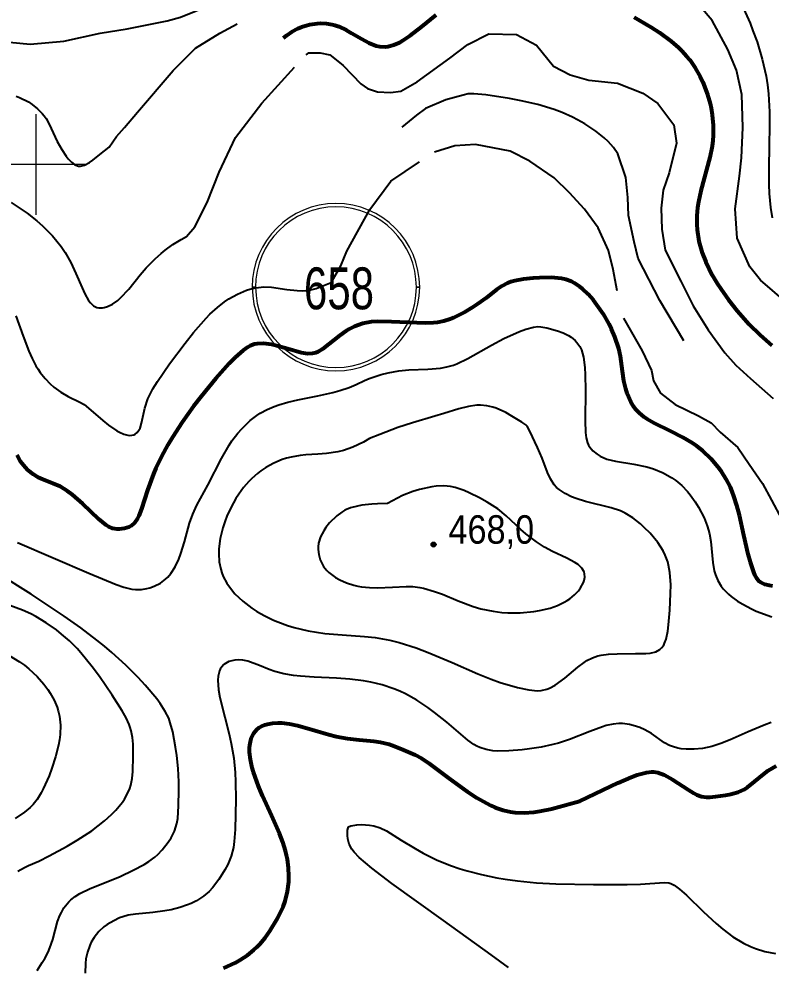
# Model space of a CAD drawing. Header units: metres. Extents: x 545098 to 555652, y 1854398 to 1862642.
# Drawn here: x 550990 to 551439, y 1857521 to 1858087 of the extents above; entities that cross this region are included whole.
import ezdxf
from ezdxf.enums import TextEntityAlignment as Align

# ---------------------------------------------------------------- set-up
doc = ezdxf.new("R2010")
doc.units = ezdxf.units.M
doc.header["$LTSCALE"] = 6.8
for name, color, linetype, lineweight in [('1', 7, 'Continuous', 25), ('2', 7, 'Continuous', 53), ('5', 7, 'Continuous', 13), ('52', 7, 'Continuous', 13), ('60', 7, 'Continuous', 13)]:
    doc.layers.add(name, color=color, linetype=linetype, lineweight=lineweight)

msp = doc.modelspace()

# ---------------------------------------------------------------- hatches: boundary and pattern name
at = {"layer": '5'}
msp.add_hatch(color=256, dxfattribs=at).paths.add_polyline_path([(551238.76, 1857772.96, 1), (551235.76, 1857772.96, 1)])

# ---------------------------------------------------------------- linework, layer by layer
at = {"layer": '1'}
for points in [[(550984.02, 1858073.09), (550996.36, 1858071.81), (551016.45, 1858073.65), (551038.28, 1858078.45), (551054.26, 1858081.11), (551078.21, 1858085.91), (551086.2, 1858088.04), (551104.97, 1858095.56)], [(551448.3, 1857917.28), (551432.6, 1857930.96), (551426.22, 1857938.77), (551418.68, 1857956.01), (551417.32, 1857973.52), (551420.02, 1857992.97), (551421.22, 1858003.95), (551422.02, 1858022.06), (551421.33, 1858041.89), (551418.12, 1858056.31), (551413.08, 1858068.75), (551403.62, 1858086.07), (551396.71, 1858094.3)], [(551422.38, 1858093.23), (551426.25, 1858084.41), (551428.03, 1858079.96), (551430.47, 1858073.23), (551433.56, 1858063.03), (551435.86, 1858052.71), (551436.68, 1858047.52), (551437.28, 1858042.2), (551437.86, 1858031.5), (551437.92, 1858024.32), (551437.64, 1858009.88), (551437.41, 1857998.98), (551437.51, 1857988.05), (551437.76, 1857982.58), (551438.51, 1857974.36), (551439.46, 1857968.14)], [(551007.8, 1858024.14), (551012.57, 1858013.75), (551015.26, 1858008.87), (551017.84, 1858005.07), (551019.13, 1858003.45), (551021.02, 1858001.46), (551022.8, 1858000.06), (551023.66, 1857999.58), (551025.35, 1857999.04), (551026.49, 1857998.99), (551028.85, 1857999.56), (551031.76, 1858001.17), (551033.8, 1858002.64), (551037.9, 1858005.97), (551043.55, 1858010.43), (551047.85, 1858016.7), (551052.7, 1858022.15), (551060.57, 1858031.25), (551081.77, 1858056.1), (551095.1, 1858069.44), (551109.64, 1858078.53), (551120.09, 1858084.09)], [(551161.12, 1858065.53), (551162.72, 1858066.75), (551169.58, 1858066.67), (551175.31, 1858065.43), (551179.13, 1858062.62), (551183.24, 1858059.24), (551193.85, 1858048.12), (551197.91, 1858045.45), (551203.89, 1858043.35), (551211.51, 1858043.03), (551217.65, 1858043.72), (551227.47, 1858049.4), (551247.07, 1858063.6), (551257.69, 1858071.76), (551270.3, 1858078.09), (551286.75, 1858077.73), (551298.7, 1858071.23), (551308.84, 1858058.78), (551318.89, 1858053.49), (551330.1, 1858050.41), (551347.07, 1858048.51), (551362.29, 1858042.58), (551371.17, 1858036.5), (551380.71, 1858023.66), (551382.38, 1858012.71), (551377.88, 1857994.95), (551374.37, 1857984.64), (551373.13, 1857973.98), (551373.56, 1857961.44), (551375.6, 1857948.79), (551385.04, 1857930.35), (551392.27, 1857915.63), (551401.2, 1857901.28), (551411.18, 1857887.53), (551417.84, 1857880.07), (551426.45, 1857872.21), (551440.04, 1857860.18)], [(551040.68, 1857914.53), (551042.54, 1857915.1), (551045.52, 1857916.58), (551048.66, 1857918.83), (551050.28, 1857920.26), (551055.23, 1857925.62), (551062.08, 1857934.03), (551065.61, 1857938.17), (551071.01, 1857943.69), (551074.61, 1857946.87), (551076.98, 1857948.79), (551081.62, 1857952.15), (551086.58, 1857955.23), (551089.76, 1857956.96), (551094.8, 1857962.73), (551102.07, 1857977.28), (551109.34, 1857995.47), (551119.03, 1858016.08), (551134.78, 1858036.7), (551154.16, 1858058.25)], [(550988.01, 1858040.79), (550990.12, 1858039.98), (550995.33, 1858037.39), (550997.68, 1858035.88), (551000.86, 1858033.36), (551003.62, 1858030.55), (551004.82, 1858029.04), (551005.91, 1858027.46), (551007.8, 1858024.14)], [(551386.68, 1857894.57), (551372.43, 1857918.74), (551359.56, 1857943.88), (551357.09, 1857953.78), (551353.79, 1857969.47), (551353.38, 1857980.2), (551352.14, 1857992.17), (551347.39, 1858006.35), (551344.75, 1858010.21), (551341.56, 1858013.75), (551339.2, 1858015.96), (551334.15, 1858019.99), (551327.69, 1858024.28), (551323.25, 1858026.78), (551320.24, 1858028.3), (551314.08, 1858031.02), (551309.35, 1858032.8), (551299.62, 1858035.78), (551289.54, 1858038.13), (551282.63, 1858039.43), (551268.41, 1858041.61), (551261.38, 1858042.32), (551258.03, 1858042.2), (551254.88, 1858041.52), (551244.68, 1858038.66), (551232.51, 1858033.45), (551227.03, 1858029.43), (551218.25, 1858022.21)], [(551346.99, 1857924.59), (551344.51, 1857937.31), (551341.69, 1857948.59), (551335.55, 1857962.18), (551327.49, 1857973.29), (551318.47, 1857983.17), (551309.25, 1857992.08), (551294.81, 1858001.93), (551283.07, 1858007.97), (551262.35, 1858011.95), (551250.03, 1858011.07), (551237.82, 1858007.37)], [(550987.89, 1857909.61), (550992.22, 1857897.54), (550995.58, 1857888.56), (550997.57, 1857884.04), (550999.84, 1857879.69), (551001.09, 1857877.64), (551002.43, 1857875.68), (551005.3, 1857872.08), (551008.37, 1857868.91), (551010.46, 1857867.05), (551014.62, 1857863.94), (551019.03, 1857861.39), (551026.12, 1857858.1), (551028.55, 1857856.63), (551033.93, 1857852.05), (551039.86, 1857846.97), (551043.24, 1857844.29), (551048.16, 1857840.88), (551049.64, 1857840.03), (551052.32, 1857838.81), (551054.63, 1857838.2), (551055.99, 1857838.08), (551058.29, 1857838.5), (551059.03, 1857838.86), (551060.32, 1857839.87), (551061.38, 1857841.3), (551061.98, 1857842.49), (551062.95, 1857845.4), (551064.92, 1857854.42), (551066.73, 1857859.92), (551069.7, 1857865.96), (551072.39, 1857870.42), (551079.55, 1857880.84), (551088.88, 1857893.34), (551093.94, 1857899.66), (551101.41, 1857908.17), (551103.77, 1857910.56), (551108.25, 1857914.66), (551112.44, 1857917.94), (551115.11, 1857919.74), (551120.19, 1857922.59), (551125.6, 1857924.87), (551129.05, 1857925.91), (551131.3, 1857926.39), (551135.67, 1857926.88), (551140.45, 1857926.75), (551149.74, 1857925.41), (551155.85, 1857924.66), (551158.83, 1857924.54), (551163.12, 1857924.86), (551167.2, 1857925.88), (551176.21, 1857929.47), (551181.85, 1857939.42), (551185.59, 1857948.15), (551199.3, 1857973.1), (551211.77, 1857989.95), (551228.94, 1858001.55)], [(550985.02, 1857977.26), (550994.53, 1857970.93), (551000.4, 1857966.4), (551003.78, 1857963.45), (551009.67, 1857957.45), (551014.89, 1857950.93), (551017.3, 1857947.35), (551020.64, 1857941.46), (551023.69, 1857934.95), (551027.36, 1857926.41), (551029.06, 1857922.71), (551031.27, 1857918.79), (551032.4, 1857917.28), (551034.2, 1857915.59), (551036.21, 1857914.59), (551037.32, 1857914.34), (551039.5, 1857914.33), (551040.68, 1857914.53)], [(551350.78, 1857908.28), (551361.83, 1857888.62), (551367.36, 1857876.95), (551368.58, 1857870.81), (551372.88, 1857863.44), (551381.47, 1857856.68), (551395.59, 1857849.92), (551402.96, 1857845.62), (551408.48, 1857840.09), (551418.92, 1857830.88), (551425.67, 1857821.05), (551433.65, 1857809.38), (551439.17, 1857799.55), (551445.31, 1857787.88), (551453.9, 1857780.51), (551464.34, 1857771.29), (551481.52, 1857762.08), (551502.39, 1857756.55), (551517.74, 1857755.32), (551536.15, 1857752.25), (551561.32, 1857752.25)], [(551233.88, 1857877.79), (551241.33, 1857878.35), (551245.17, 1857879.04), (551249.15, 1857880.15), (551251.2, 1857880.91), (551257.68, 1857884.01), (551271.81, 1857892.1), (551279.26, 1857896), (551288.51, 1857900.19), (551292.4, 1857901.66), (551297.02, 1857902.89), (551299.61, 1857903.14), (551301.29, 1857903.08), (551304.86, 1857902.5), (551311.35, 1857900.68), (551314.73, 1857899.36), (551317.92, 1857897.77), (551319.36, 1857896.87), (551321.85, 1857894.86), (551322.9, 1857893.74), (551324.65, 1857891.21), (551325.58, 1857889.29), (551326.9, 1857884.82), (551327.67, 1857878.75), (551327.88, 1857874.31), (551327.93, 1857865.19), (551327.81, 1857846.96), (551327.95, 1857839.91), (551328.36, 1857836.7), (551329.19, 1857833.76), (551329.79, 1857832.4), (551330.55, 1857831.13), (551332.49, 1857828.85), (551334.91, 1857826.9), (551336.74, 1857825.79), (551340.82, 1857824.03), (551345.87, 1857822.71), (551356.95, 1857820.93), (551364.72, 1857819.29), (551368.64, 1857818.12), (551374.45, 1857815.74), (551379.49, 1857812.87), (551381.93, 1857811.13), (551385.49, 1857808.14), (551388.89, 1857804.65), (551390.52, 1857802.71), (551393.6, 1857798.44), (551395.5, 1857795.38), (551398.79, 1857788.94), (551400.71, 1857784.05), (551401.46, 1857781.64), (551402.06, 1857779.27), (551402.9, 1857774.7), (551404.11, 1857762.23), (551404.92, 1857757.26), (551405.57, 1857754.89), (551406.96, 1857751.46), (551408.96, 1857748.13), (551410.23, 1857746.49), (551413.38, 1857743.28), (551415.03, 1857741.89), (551418.75, 1857739.18), (551421.9, 1857737.24), (551427.15, 1857734.49), (551429.99, 1857733.21), (551439.26, 1857729.74)], [(550988.89, 1857774.26), (551031.47, 1857755.91), (551047.82, 1857749.05), (551052.35, 1857747.45), (551057.17, 1857746.28), (551059.39, 1857746.05), (551062.8, 1857746.17), (551066.1, 1857746.73), (551067.82, 1857747.18), (551070.4, 1857748.08), (551074.13, 1857749.96), (551077.14, 1857752.19), (551078.52, 1857753.51), (551080.44, 1857755.74), (551082.98, 1857759.65), (551085.11, 1857764.21), (551086.35, 1857767.54), (551088.51, 1857774.64), (551091.57, 1857785.7), (551093.51, 1857791.11), (551096, 1857796.41), (551102.47, 1857808.49), (551110.57, 1857824.38), (551115.24, 1857832.37), (551116.9, 1857834.84), (551120.35, 1857839.41), (551122.76, 1857842.18), (551127.78, 1857847.02), (551131.73, 1857850.04), (551133.75, 1857851.35), (551137.87, 1857853.58), (551142.03, 1857855.39), (551144.8, 1857856.39), (551150.24, 1857858), (551156.14, 1857859.39), (551168.25, 1857861.81), (551177.12, 1857863.84), (551181.4, 1857864.98), (551186.97, 1857866.78), (551191.16, 1857868.59), (551195.98, 1857871.02), (551198.78, 1857872.24), (551206.05, 1857874.57), (551210.22, 1857875.58), (551216.57, 1857876.74), (551222.6, 1857877.36), (551233.88, 1857877.79)], [(551322.5, 1857800.41), (551319.75, 1857801.45), (551315.8, 1857803.36), (551312.26, 1857805.74), (551310.72, 1857807.13), (551309.36, 1857808.68), (551307.09, 1857812.16), (551305.26, 1857816.05), (551302.06, 1857824.5), (551299.42, 1857830.86), (551294.78, 1857840.71), (551293.18, 1857843.58), (551292.3, 1857844.45), (551289.97, 1857846.05), (551284.12, 1857849.72), (551280.41, 1857851.8), (551274.57, 1857854.45), (551272.67, 1857855.08), (551269, 1857855.9), (551265.41, 1857856.21), (551263.03, 1857856.14), (551258.19, 1857855.48), (551252.41, 1857854.01), (551243.43, 1857851.22), (551238.08, 1857849.6), (551224.67, 1857845.7), (551215.87, 1857842.79), (551205.19, 1857838.76), (551199.01, 1857836.23)], [(551199.01, 1857836.23), (551195.45, 1857834.14), (551189.11, 1857831.04), (551183.52, 1857829.09), (551180.06, 1857828.27), (551173.34, 1857827.39), (551168.18, 1857827.03), (551161.1, 1857826.53), (551157.53, 1857826.14), (551152.2, 1857825.21), (551149.56, 1857824.54), (551146.96, 1857823.7), (551141.91, 1857821.57), (551137.12, 1857818.91), (551134.12, 1857816.9), (551132.23, 1857815.47), (551128.72, 1857812.44), (551126.93, 1857810.65), (551123.73, 1857806.95), (551120.95, 1857803.12), (551119.3, 1857800.5), (551116.39, 1857795.2), (551113.88, 1857789.87), (551112.79, 1857787.17), (551111.37, 1857783.03), (551109.81, 1857776.55), (551109.08, 1857770.46), (551109, 1857767.36), (551109.29, 1857762.72), (551110.16, 1857758.19), (551110.83, 1857756), (551111.67, 1857753.87), (551113.83, 1857749.82), (551116.55, 1857746.01), (551118.65, 1857743.6), (551123.42, 1857739.07), (551128.83, 1857734.92), (551131.77, 1857732.99), (551136.5, 1857730.29), (551141.62, 1857727.83), (551144.33, 1857726.71), (551150.05, 1857724.66), (551154.06, 1857723.45), (551162.48, 1857721.43), (551172.44, 1857719.84), (551182.67, 1857718.92), (551196.08, 1857718.01), (551202.41, 1857717.34), (551211.2, 1857715.78), (551216.65, 1857714.42), (551226.83, 1857711.18), (551234.07, 1857708.51), (551248.46, 1857702.51), (551263.73, 1857695.68), (551271.69, 1857692.44), (551277.07, 1857690.51), (551287.44, 1857687.46), (551294.26, 1857686.06), (551299.34, 1857685.61), (551301.62, 1857685.75), (551304.91, 1857686.47), (551306.56, 1857687.1), (551309.97, 1857688.96), (551315.6, 1857693.18), (551323.43, 1857699.69), (551327.13, 1857702.48), (551328.87, 1857703.6), (551332.15, 1857705.3), (551335.29, 1857706.41), (551337.37, 1857706.9), (551341.7, 1857707.46), (551347.01, 1857707.75), (551357.85, 1857707.82), (551364.05, 1857707.88), (551366.7, 1857708.1), (551370.08, 1857708.89), (551372.47, 1857710.22), (551373.45, 1857711.15), (551374.71, 1857712.92), (551375.24, 1857713.97), (551376.13, 1857716.47), (551377.11, 1857721.21), (551377.58, 1857724.98), (551378.32, 1857733.77), (551378.87, 1857743.77), (551378.92, 1857748.87), (551378.46, 1857756.16), (551377.66, 1857760.59), (551377.1, 1857762.69), (551375.62, 1857766.68), (551374.37, 1857769.23), (551371.19, 1857774.21), (551366.56, 1857779.7), (551363.12, 1857783.14), (551360.79, 1857785.25), (551356.28, 1857788.84), (551351.77, 1857791.71), (551348.99, 1857793.05), (551343.41, 1857794.92), (551327.97, 1857798.72), (551322.5, 1857800.41)], [(551000.49, 1857518.43), (551003.63, 1857523.32), (551005.09, 1857525.71), (551007.06, 1857529.46), (551008.2, 1857532.02), (551009.98, 1857537.06), (551012.77, 1857547.8), (551014.14, 1857551.35), (551015.01, 1857553.16), (551016.57, 1857555.83), (551018.46, 1857558.37), (551019.54, 1857559.55), (551020.71, 1857560.65), (551023.28, 1857562.66), (551026.1, 1857564.42), (551032.15, 1857567.38), (551045.79, 1857572.79), (551050.12, 1857574.64), (551057.97, 1857578.4), (551064.4, 1857581.87), (551067.22, 1857583.62), (551070.78, 1857586.23), (551072.53, 1857587.76), (551075.22, 1857590.48), (551078.87, 1857595.05), (551080.56, 1857597.65), (551082.62, 1857601.81), (551083.95, 1857606.2), (551084.48, 1857609.38), (551085.02, 1857616.83), (551085.2, 1857626.13), (551085.13, 1857631.26), (551084.74, 1857639.17), (551083.97, 1857646.99), (551083.27, 1857651.99), (551081.53, 1857661.13), (551080.08, 1857666.49), (551079.1, 1857669.13), (551077.03, 1857673.3), (551073.99, 1857678.03), (551072.02, 1857680.69), (551065.1, 1857688.94), (551060.81, 1857693.56), (551053.49, 1857700.87), (551045.24, 1857708.41), (551040.81, 1857712.18), (551036.22, 1857715.9), (551026.65, 1857723.2), (551016.76, 1857730.24), (550997.05, 1857743.33), (550978.87, 1857754.69)], [(550989.03, 1857577.85), (550993.03, 1857580.06), (550995.42, 1857581.15), (551001.49, 1857583.86), (551007.73, 1857586.88), (551018.57, 1857592.73), (551024.51, 1857596.25), (551033.16, 1857601.95), (551040.71, 1857607.83), (551044.98, 1857611.71), (551047.46, 1857614.25), (551051.48, 1857619.1), (551052.66, 1857620.83), (551054.51, 1857624.12), (551055.81, 1857627.23), (551056.42, 1857629.23), (551057.22, 1857633.08), (551057.69, 1857637.32), (551057.94, 1857646.49), (551057.82, 1857653.76), (551057.45, 1857657.64), (551056.71, 1857661.59), (551056.16, 1857663.57), (551055.48, 1857665.53), (551053.7, 1857669.49), (551051.41, 1857673.61), (551045.4, 1857682.93), (551037.73, 1857694.12), (551033.45, 1857699.95), (551026.71, 1857708.24), (551024.42, 1857710.75), (551019.79, 1857715.36), (551015.14, 1857719.44), (551012.05, 1857721.9), (551005.89, 1857726.25), (550999.78, 1857729.95), (550996.69, 1857731.58), (550991.9, 1857733.77), (550984.18, 1857736.55)], [(550983.94, 1857706.74), (550990.11, 1857702.87), (550992.97, 1857700.79), (550995.66, 1857698.64), (551000.48, 1857694.15), (551004.57, 1857689.49), (551006.9, 1857686.32), (551008.28, 1857684.2), (551010.64, 1857679.96), (551012.45, 1857675.73), (551013.15, 1857673.6), (551013.92, 1857670.32), (551014.47, 1857665.14), (551014.25, 1857659.45), (551013.84, 1857656.37), (551013.23, 1857653.1), (551011.52, 1857646.22), (551009.31, 1857639.26), (551007.66, 1857634.81), (551004.23, 1857626.97), (551002.97, 1857624.57), (551000.52, 1857620.61), (550998.1, 1857617.55), (550996.46, 1857615.88), (550993.04, 1857613.03), (550987.36, 1857609.19)], [(551438.88, 1857666.71), (551434.64, 1857665.09), (551425.15, 1857661), (551414.45, 1857656.31), (551408.89, 1857654.15), (551403.36, 1857652.37), (551400.64, 1857651.69), (551397.97, 1857651.18), (551392.84, 1857650.63), (551388.05, 1857650.67), (551385.09, 1857651), (551383.25, 1857651.34), (551379.87, 1857652.28), (551378.18, 1857652.96), (551375.17, 1857654.54), (551367.47, 1857659.98), (551363.35, 1857662.3), (551360.43, 1857663.57), (551356.4, 1857664.89), (551354.35, 1857665.37), (551350.2, 1857665.94), (551348, 1857665.97), (551344.44, 1857665.64), (551340.43, 1857664.76), (551338.2, 1857664.09), (551330.54, 1857661.2), (551318.46, 1857656.48), (551311.83, 1857654.33), (551308.41, 1857653.41), (551301.49, 1857651.91), (551294.67, 1857650.81), (551290.29, 1857650.29), (551282.27, 1857649.67), (551275.55, 1857649.58), (551272.62, 1857649.78), (551268.61, 1857650.47), (551264.92, 1857651.71), (551263.15, 1857652.56), (551261.39, 1857653.58), (551257.84, 1857656.09), (551245.25, 1857666.82), (551237.92, 1857672.68), (551233.86, 1857675.64), (551227.39, 1857679.92), (551220.6, 1857683.74), (551217.13, 1857685.38), (551213.62, 1857686.82), (551206.62, 1857689.12), (551199.76, 1857690.75), (551195.36, 1857691.54), (551187.2, 1857692.58), (551179.31, 1857693.21), (551166.07, 1857693.73), (551157.76, 1857694.23), (551153.7, 1857694.67), (551147.87, 1857695.68), (551142.46, 1857697.16), (551139.12, 1857698.31), (551133.25, 1857700.65), (551126.41, 1857703.28), (551123.44, 1857703.96), (551120.53, 1857704.12), (551118.63, 1857703.94), (551115.06, 1857702.99), (551112.95, 1857701.92), (551112.01, 1857701.24), (551110.77, 1857699.99), (551109.77, 1857698.45), (551109.38, 1857697.55), (551108.64, 1857694.33), (551108.49, 1857691.83), (551108.89, 1857686.18), (551109.7, 1857681.51), (551112.55, 1857669.91), (551115.21, 1857659.68), (551116.5, 1857654.03), (551118.05, 1857645.3), (551118.88, 1857636.67), (551119.1, 1857631.14), (551119.15, 1857620.92), (551118.82, 1857602.65), (551118.28, 1857595.47), (551117.75, 1857591.97), (551116.42, 1857586.83), (551114.36, 1857581.86), (551112.67, 1857578.68), (551109.01, 1857572.86), (551105.35, 1857567.92), (551103.37, 1857565.74), (551099.94, 1857562.78), (551095.76, 1857560.15), (551092.63, 1857558.59), (551090.42, 1857557.65), (551085.82, 1857556.07), (551080.5, 1857554.76)], [(551282.1, 1857520.2), (551271.72, 1857527.88), (551243.13, 1857548.27), (551212.32, 1857570.54), (551200.41, 1857579.63), (551192.83, 1857586.07), (551189.81, 1857589.19), (551188.47, 1857590.92), (551186.89, 1857593.93), (551186.03, 1857597.13), (551185.81, 1857599.11), (551185.89, 1857602.27), (551186.2, 1857603.67), (551186.56, 1857604.24), (551187.8, 1857604.89), (551191.49, 1857605.56), (551194.29, 1857605.67), (551198.97, 1857605.34), (551201.53, 1857604.9), (551205.38, 1857603.77), (551209.08, 1857601.99), (551217.89, 1857596.38), (551226.23, 1857591.28), (551231.09, 1857588.58), (551238.96, 1857584.67), (551247.34, 1857581.22), (551253.23, 1857579.2), (551257.31, 1857577.97), (551265.92, 1857575.76), (551275.14, 1857573.88), (551279.95, 1857573.07), (551287.36, 1857572.03), (551298.76, 1857570.88), (551310.3, 1857570.24), (551332.88, 1857569.84), (551352.89, 1857569.81)], [(551352.89, 1857569.81), (551360.85, 1857570.03), (551375.05, 1857571.12), (551377.69, 1857570.8), (551378.95, 1857570.4), (551380.88, 1857569.46), (551384.18, 1857567.09), (551388.28, 1857563.43), (551398.4, 1857553.61), (551405.99, 1857546.49), (551409.95, 1857543.09), (551416.07, 1857538.49), (551422.34, 1857534.75), (551426.59, 1857532.75), (551429.44, 1857531.62), (551435.17, 1857529.83), (551441.56, 1857528.53)], [(551080.5, 1857554.76), (551076.9, 1857554.12), (551069.63, 1857553.22), (551059.22, 1857552.17), (551054.95, 1857551.5), (551051.65, 1857550.58), (551049.82, 1857549.84), (551046.35, 1857548.1), (551042.43, 1857545.99), (551040.36, 1857544.6), (551037.31, 1857541.86), (551034.52, 1857538.17), (551032.91, 1857535.35), (551031.98, 1857533.4), (551030.53, 1857529.51), (551029.62, 1857525.39), (551029.34, 1857522.69), (551029.19, 1857516.92)]]:
    msp.add_lwpolyline(points, dxfattribs=at)
msp.add_lwpolyline([(551209.84, 1857797.39), (551203.85, 1857797.3), (551200.35, 1857797.11), (551194.41, 1857796.44), (551191.9, 1857795.97), (551187.7, 1857794.81), (551184.38, 1857793.41), (551182.54, 1857792.36), (551179.45, 1857790.07), (551175.2, 1857785.92), (551172.94, 1857783.06), (551171.68, 1857781.18), (551169.8, 1857777.55), (551168.67, 1857773.83), (551168.41, 1857771.51), (551168.42, 1857769.99), (551168.81, 1857766.94), (551169.64, 1857763.81), (551170.27, 1857762.23), (551171.62, 1857759.83), (551173.53, 1857757.46), (551174.74, 1857756.29), (551178.82, 1857753.29), (551181.26, 1857751.91), (551185.31, 1857750.09), (551189.71, 1857748.65), (551191.99, 1857748.1), (551194.31, 1857747.69), (551199.01, 1857747.22), (551203.71, 1857747.12), (551212.76, 1857747.52), (551220.99, 1857747.92), (551225, 1857747.81), (551229.09, 1857747.35), (551231.21, 1857746.94), (551237.91, 1857744.98), (551242.57, 1857743.24), (551251.92, 1857739.42), (551261, 1857736), (551265.6, 1857734.61), (551272.88, 1857733.06), (551278.1, 1857732.42), (551281.7, 1857732.19), (551289.02, 1857732.18), (551297.1, 1857732.9), (551300.53, 1857733.47), (551306.95, 1857735.04), (551311.31, 1857736.59), (551315.22, 1857738.43), (551316.98, 1857739.46), (551318.61, 1857740.56), (551321.46, 1857742.92), (551323.77, 1857745.38), (551325, 1857747.04), (551326.74, 1857750.25), (551327.14, 1857751.38), (551327.55, 1857753.49), (551327.45, 1857755.41), (551327.12, 1857756.61), (551325.87, 1857758.8), (551323.6, 1857760.98), (551321.65, 1857762.32), (551316.91, 1857764.86), (551308.31, 1857768.88), (551303.57, 1857771.4), (551298.71, 1857774.49), (551292.33, 1857779.29), (551289.33, 1857781.88), (551280.72, 1857790.02), (551275.57, 1857794.2), (551269.27, 1857798.34), (551264.67, 1857800.92), (551258.51, 1857803.93), (551255.57, 1857805.18), (551250.1, 1857807.03), (551247.44, 1857807.61), (551243.32, 1857808.01), (551238.81, 1857807.82), (551236.32, 1857807.49), (551228.86, 1857805.83), (551224.84, 1857804.58), (551218.69, 1857802.17), (551212.69, 1857799.14)], close=True, dxfattribs=at)
at = {"layer": '2'}
for points in [[(551147.69, 1858075.71), (551149.52, 1858077.15), (551152.83, 1858079.39), (551156.23, 1858081.2), (551158.57, 1858082.17), (551163.41, 1858083.58), (551167.8, 1858084.24), (551170.04, 1858084.35), (551173.41, 1858084.21), (551176.76, 1858083.67), (551178.41, 1858083.24), (551180.77, 1858082.43), (551185.37, 1858080.26), (551188.37, 1858078.56), (551194.24, 1858075.02), (551198.58, 1858072.66), (551202.92, 1858070.95), (551205.1, 1858070.45), (551208.41, 1858070.27), (551210.09, 1858070.47), (551213.47, 1858071.41), (551216.85, 1858072.94), (551219.07, 1858074.2), (551223.41, 1858077.08), (551230.25, 1858082.36), (551238.88, 1858089.43)], [(551357.13, 1858087.98), (551367.26, 1858081.98), (551372.16, 1858078.8), (551379.15, 1858073.66), (551383.47, 1858069.89), (551385.52, 1858067.89), (551388.41, 1858064.72), (551390.22, 1858062.48), (551393.54, 1858057.71), (551396.43, 1858052.64), (551398.12, 1858049.1), (551400.92, 1858041.77), (551402.41, 1858036.44), (551403, 1858033.73), (551403.69, 1858029.65), (551404.26, 1858023.49), (551404.26, 1858017.33), (551404.03, 1858014.26), (551403.6, 1858010.89), (551402.29, 1858004.2), (551396.95, 1857984.33), (551395.49, 1857977.68), (551394.96, 1857974.33), (551394.48, 1857969.26), (551394.47, 1857964.24), (551394.7, 1857960.89), (551395.75, 1857954.26), (551396.82, 1857950.04), (551397.7, 1857947.27), (551399.79, 1857941.84), (551403.67, 1857933.98), (551406.67, 1857928.92), (551408.82, 1857925.63), (551413.38, 1857919.23), (551418.62, 1857912.59), (551421.35, 1857909.38), (551425.58, 1857904.71), (551432.25, 1857898.04), (551439.29, 1857891.77)], [(551326.24, 1857925.65), (551324.62, 1857926.98), (551321.38, 1857929.15), (551319.72, 1857930.01), (551316.21, 1857931.29), (551313.64, 1857931.86), (551307.68, 1857932.44), (551300.51, 1857932.39), (551296.69, 1857932.13), (551291.02, 1857931.46), (551285.8, 1857930.45), (551283.5, 1857929.81), (551281.46, 1857929.08), (551277.98, 1857927.37), (551274.99, 1857925.33), (551268.8, 1857920.36), (551263.46, 1857916.52), (551260.49, 1857914.57), (551255.88, 1857911.8), (551249.2, 1857908.4), (551247.16, 1857907.56), (551243.34, 1857906.35), (551239.72, 1857905.64), (551237.3, 1857905.39), (551232.22, 1857905.25), (551212.24, 1857906.07), (551204.07, 1857906.2), (551200.32, 1857905.96), (551195.03, 1857905.02), (551190.07, 1857903.24), (551186.96, 1857901.66), (551184.98, 1857900.47), (551181.27, 1857897.9), (551171, 1857889.6), (551168.35, 1857888.06), (551167.03, 1857887.52), (551165.04, 1857887), (551161.91, 1857886.87), (551158.49, 1857887.46), (551150.31, 1857889.96), (551143.76, 1857891.76), (551140.41, 1857892.46), (551135.69, 1857893.07), (551132.01, 1857892.96), (551130.29, 1857892.61), (551127.71, 1857891.63), (551126.39, 1857890.91), (551123.58, 1857888.97), (551118.77, 1857884.7), (551115.17, 1857881.04), (551107.21, 1857872.1), (551098.45, 1857861.44), (551093.94, 1857855.54), (551087.19, 1857846.06), (551081.42, 1857837.08), (551078.68, 1857832.46), (551074.88, 1857825.49), (551071.53, 1857818.56), (551070.07, 1857815.14), (551066.51, 1857805.35), (551062.97, 1857794.3), (551061.34, 1857790.11), (551060.48, 1857788.44), (551058.67, 1857785.88), (551056.75, 1857784.17), (551055.41, 1857783.4), (551052.61, 1857782.48), (551049.66, 1857782.08), (551048.11, 1857782.13), (551045.68, 1857782.61), (551043.08, 1857783.71), (551041.7, 1857784.53), (551037.3, 1857788.06), (551027.89, 1857797.28), (551021.77, 1857802.66), (551018.77, 1857804.87), (551014.31, 1857807.54), (551009.87, 1857809.48), (551004.04, 1857811.74), (551001.2, 1857813.09), (550998.46, 1857814.77), (550995.05, 1857817.47), (550993.51, 1857818.97), (550990.6, 1857822.59), (550988.59, 1857826.43)], [(551439.68, 1857748.14), (551437.88, 1857748.42), (551435.05, 1857749.14), (551432.8, 1857750.18), (551431.81, 1857750.94), (551430.43, 1857752.54), (551429.12, 1857754.88), (551428.47, 1857756.39), (551426.51, 1857762.33), (551425.18, 1857767.26), (551422.57, 1857778.51), (551419.95, 1857790.42), (551418.44, 1857796.28), (551416.66, 1857801.9), (551415.65, 1857804.59), (551414.53, 1857807.18), (551412.02, 1857812.05), (551409.21, 1857816.51), (551407.2, 1857819.26), (551402.99, 1857824.2), (551398, 1857828.93), (551394.41, 1857831.73), (551391.83, 1857833.48), (551386.1, 1857836.86), (551378.72, 1857840.62), (551368.92, 1857845.54), (551364.79, 1857847.92), (551363.06, 1857849.08), (551360.22, 1857851.37), (551358.07, 1857853.64), (551356.92, 1857855.15), (551355.1, 1857858.21), (551352.93, 1857863.14), (551352.05, 1857865.93), (551350.99, 1857870.79), (551350.19, 1857876.63), (551348.89, 1857885.47), (551347.87, 1857890.11), (551345.6, 1857897.08), (551343.63, 1857901.68), (551342.12, 1857904.7), (551338.7, 1857910.62), (551334.8, 1857916.26), (551332.72, 1857918.9), (551329.51, 1857922.53), (551326.24, 1857925.65)], [(551111.87, 1857519.92), (551118.72, 1857523.12), (551121.83, 1857524.85), (551126.12, 1857527.67), (551130, 1857530.78), (551131.8, 1857532.46), (551133.5, 1857534.23), (551136.64, 1857537.97), (551139.43, 1857541.87), (551144.06, 1857549.51), (551147.49, 1857556.43), (551148.76, 1857559.89), (551150.12, 1857565.62), (551150.76, 1857571.54), (551150.85, 1857574.74), (551150.65, 1857579.76), (551150.01, 1857584.9), (551149.51, 1857587.47), (551148.89, 1857590.03), (551147.29, 1857595.15), (551145.3, 1857600.31), (551140.48, 1857611.12), (551135.18, 1857622.78), (551132.72, 1857628.64), (551129.73, 1857637.01), (551128.99, 1857639.61), (551127.94, 1857644.46), (551127.46, 1857648.84), (551127.44, 1857651.5), (551127.56, 1857653.15), (551128.11, 1857656.14), (551128.59, 1857657.65), (551129.93, 1857660.28), (551131.74, 1857662.41), (551133.18, 1857663.57)], [(551133.18, 1857663.57), (551134.24, 1857664.23), (551136.6, 1857665.27), (551138.05, 1857665.71), (551141.18, 1857666.27), (551144.49, 1857666.46), (551146.75, 1857666.4), (551151.25, 1857665.93), (551156.1, 1857664.92), (551166.36, 1857661.85), (551174.58, 1857659.45), (551179.04, 1857658.33), (551185.93, 1857657.01), (551192.83, 1857656.23), (551201.55, 1857655.47), (551205.52, 1857654.9), (551210.83, 1857653.6), (551213.96, 1857652.53), (551219.39, 1857650.35), (551226.34, 1857647.4), (551230.03, 1857645.31), (551234.37, 1857642.31), (551246.33, 1857633.3), (551257.29, 1857625.48), (551263.14, 1857621.68), (551268.84, 1857618.37), (551271.54, 1857617), (551274.11, 1857615.86), (551278.88, 1857614.21), (551283.26, 1857613.25), (551286.02, 1857612.92), (551291.37, 1857612.75), (551297.07, 1857613.08), (551300.66, 1857613.61), (551307.82, 1857615.12), (551324.54, 1857619.64), (551347.62, 1857630.66), (551355.23, 1857633.94), (551358.95, 1857635.34), (551364.39, 1857636.83), (551367.37, 1857637.21), (551368.83, 1857637.19), (551371.12, 1857636.84), (551375.07, 1857635.37), (551379.88, 1857632.68), (551389.43, 1857626.44), (551392.76, 1857624.36), (551394.46, 1857623.46), (551397.3, 1857622.44), (551400.35, 1857622.08), (551402.21, 1857622.1), (551405.67, 1857622.39), (551411.62, 1857623.25), (551414.79, 1857623.88), (551419.17, 1857625.09), (551422.69, 1857626.65), (551424.74, 1857627.93), (551428.97, 1857631.31), (551434.23, 1857635.73), (551437.19, 1857637.95), (551441.81, 1857640.76)]]:
    msp.add_lwpolyline(points, dxfattribs=at)
at = {"layer": '5'}
msp.add_circle((551237.26, 1857772.96), 1.5, dxfattribs=at)
at = {"layer": '52'}
for p, q in [((551131, 1857926.7), (551129, 1857926.7)), ((551229, 1857926.7), (551227, 1857926.7))]:
    msp.add_line(p, q, dxfattribs=at)
for points in [[(551129, 1857926.7), (551131, 1857926.7), (551131, 1857926.7)], [(551227, 1857926.7), (551229, 1857926.7), (551229, 1857926.7)]]:
    msp.add_lwpolyline(points, dxfattribs=at)
for centre, radius, start, end in [((551179, 1857926.69), 50, 0, 180), ((551179, 1857926.69), 48, 0, 180), ((551179, 1857926.73), 50, 180.0401, 359.9599), ((551179, 1857926.72), 48, 180.0358, 270), ((551179, 1857926.72), 48, 270, 359.9642)]:
    msp.add_arc(centre, radius, start, end, dxfattribs=at)
at = {"layer": '60'}
for p, q in [((551000, 1857970), (551000, 1858030)), ((551030, 1858000), (550970, 1858000))]:
    msp.add_line(p, q, dxfattribs=at)

# ---------------------------------------------------------------- texts
at = {"layer": '5', "width": 0.9}
msp.add_text('468,0', height=17, dxfattribs=at).set_placement((551271.76, 1857773.46), align=Align.CENTER)
at = {"layer": '52', "width": 0.75}
msp.add_text('658', height=25, dxfattribs=at).set_placement((551180.81, 1857913.51), align=Align.CENTER)

doc.saveas('drawing.dxf')
